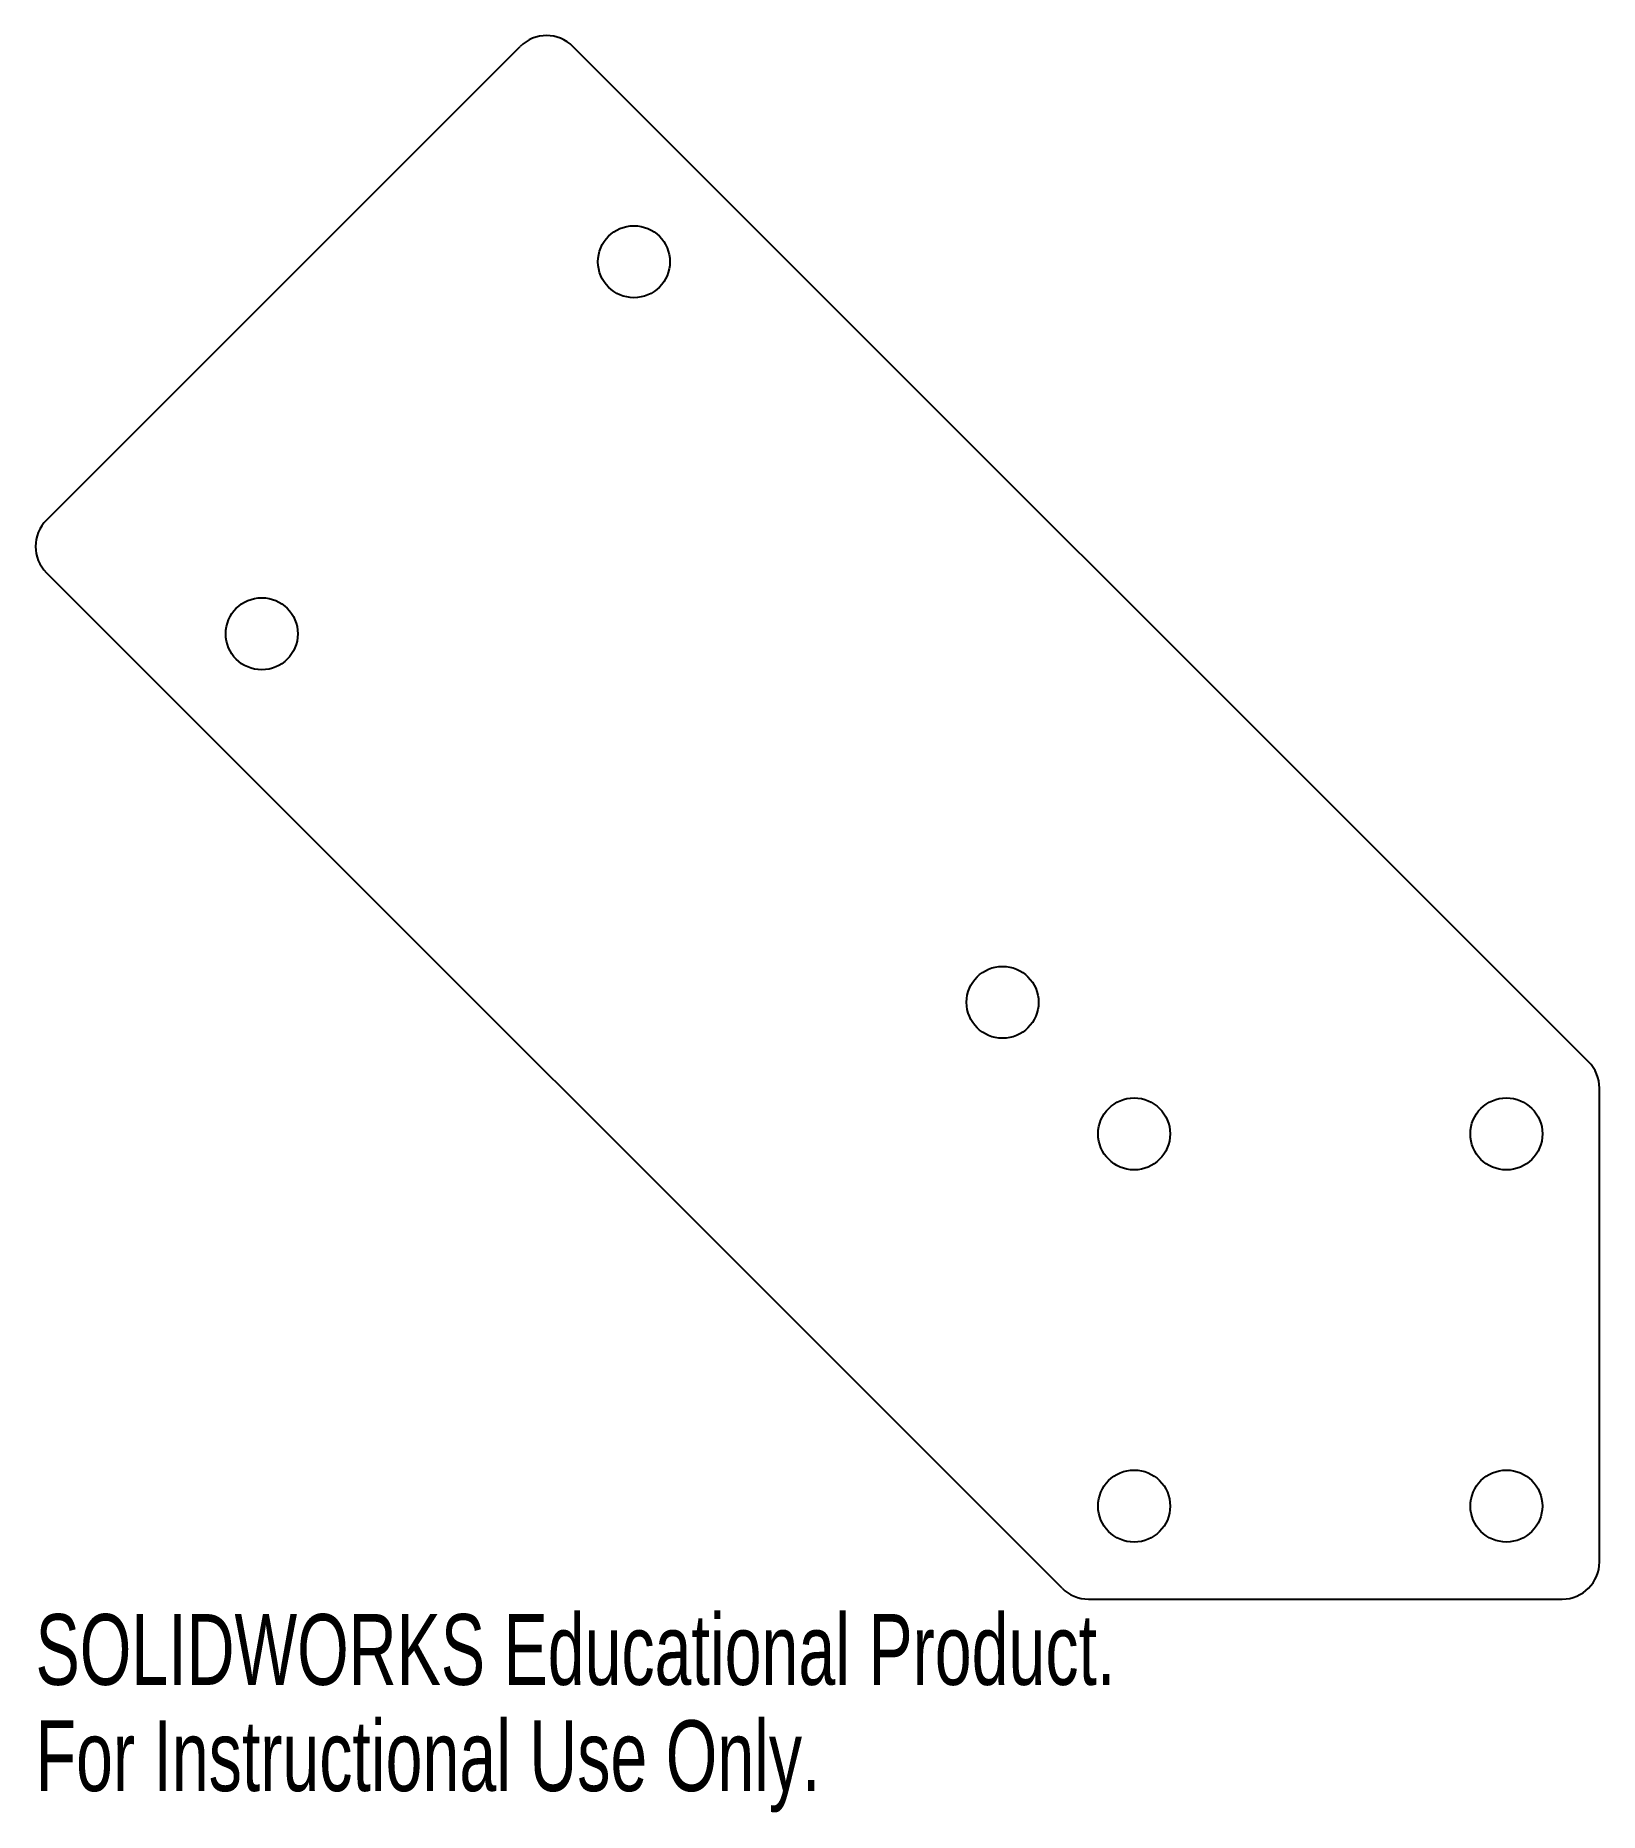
# Model space of a CAD drawing. Header units: inches. Extents: x -2.79 to 1.41, y -1.99 to 2.79.
import ezdxf

# ---------------------------------------------------------------- set-up
doc = ezdxf.new("R2010")
doc.units = ezdxf.units.IN
doc.header["$MEASUREMENT"] = 0
doc.styles.add('SLDTEXTSTYLE0', font='TXT', dxfattribs={"width": 0.7})

msp = doc.modelspace()

# ---------------------------------------------------------------- linework, layer by layer
at = {"color": 7, "linetype": 'Continuous', "lineweight": 25}
for p, q in [((-2.7577, 1.4849), (-1.4849, 2.7577)), ((1.3849, 0.0293), (-1.3435, 2.7577)), ((-0.0293, -1.3849), (-2.7577, 1.3435)), ((1.4142, -1.3142), (1.4142, -0.0414)), ((0.0414, -1.4142), (1.3142, -1.4142))]:
    msp.add_line(p, q, dxfattribs=at)
for centre, radius in [((-1.1795, 2.1793), 0.0967), ((-2.1793, 1.1795), 0.0968), ((-0.1893, 0.1893), 0.0967), ((0.1642, -0.1642), 0.0967), ((1.1642, -0.1642), 0.0968), ((0.1642, -1.1642), 0.0968), ((1.1642, -1.1642), 0.0967)]:
    msp.add_circle(centre, radius, dxfattribs=at)
for centre, start, end in [((-1.4142, 2.687), 45, 135), ((-2.687, 1.4142), 135, 225), ((1.3142, -0.0414), 0, 45), ((1.3142, -1.3142), 270, 0), ((0.0414, -1.3142), 225, 270)]:
    msp.add_arc(centre, 0.1, start, end, dxfattribs=at)

# ---------------------------------------------------------------- texts
at = {"color": 7, "linetype": 'Continuous', "char_height": 0.1903, "attachment_point": 1, "style": 'SLDTEXTSTYLE0'}
for s, insert in [('SOLIDWORKS Educational Product.', (-2.787, -1.4544)), ('For Instructional Use Only.', (-2.787, -1.7398))]:
    msp.add_mtext(s, dxfattribs=dict(at, insert=insert))

doc.saveas('drawing.dxf')
